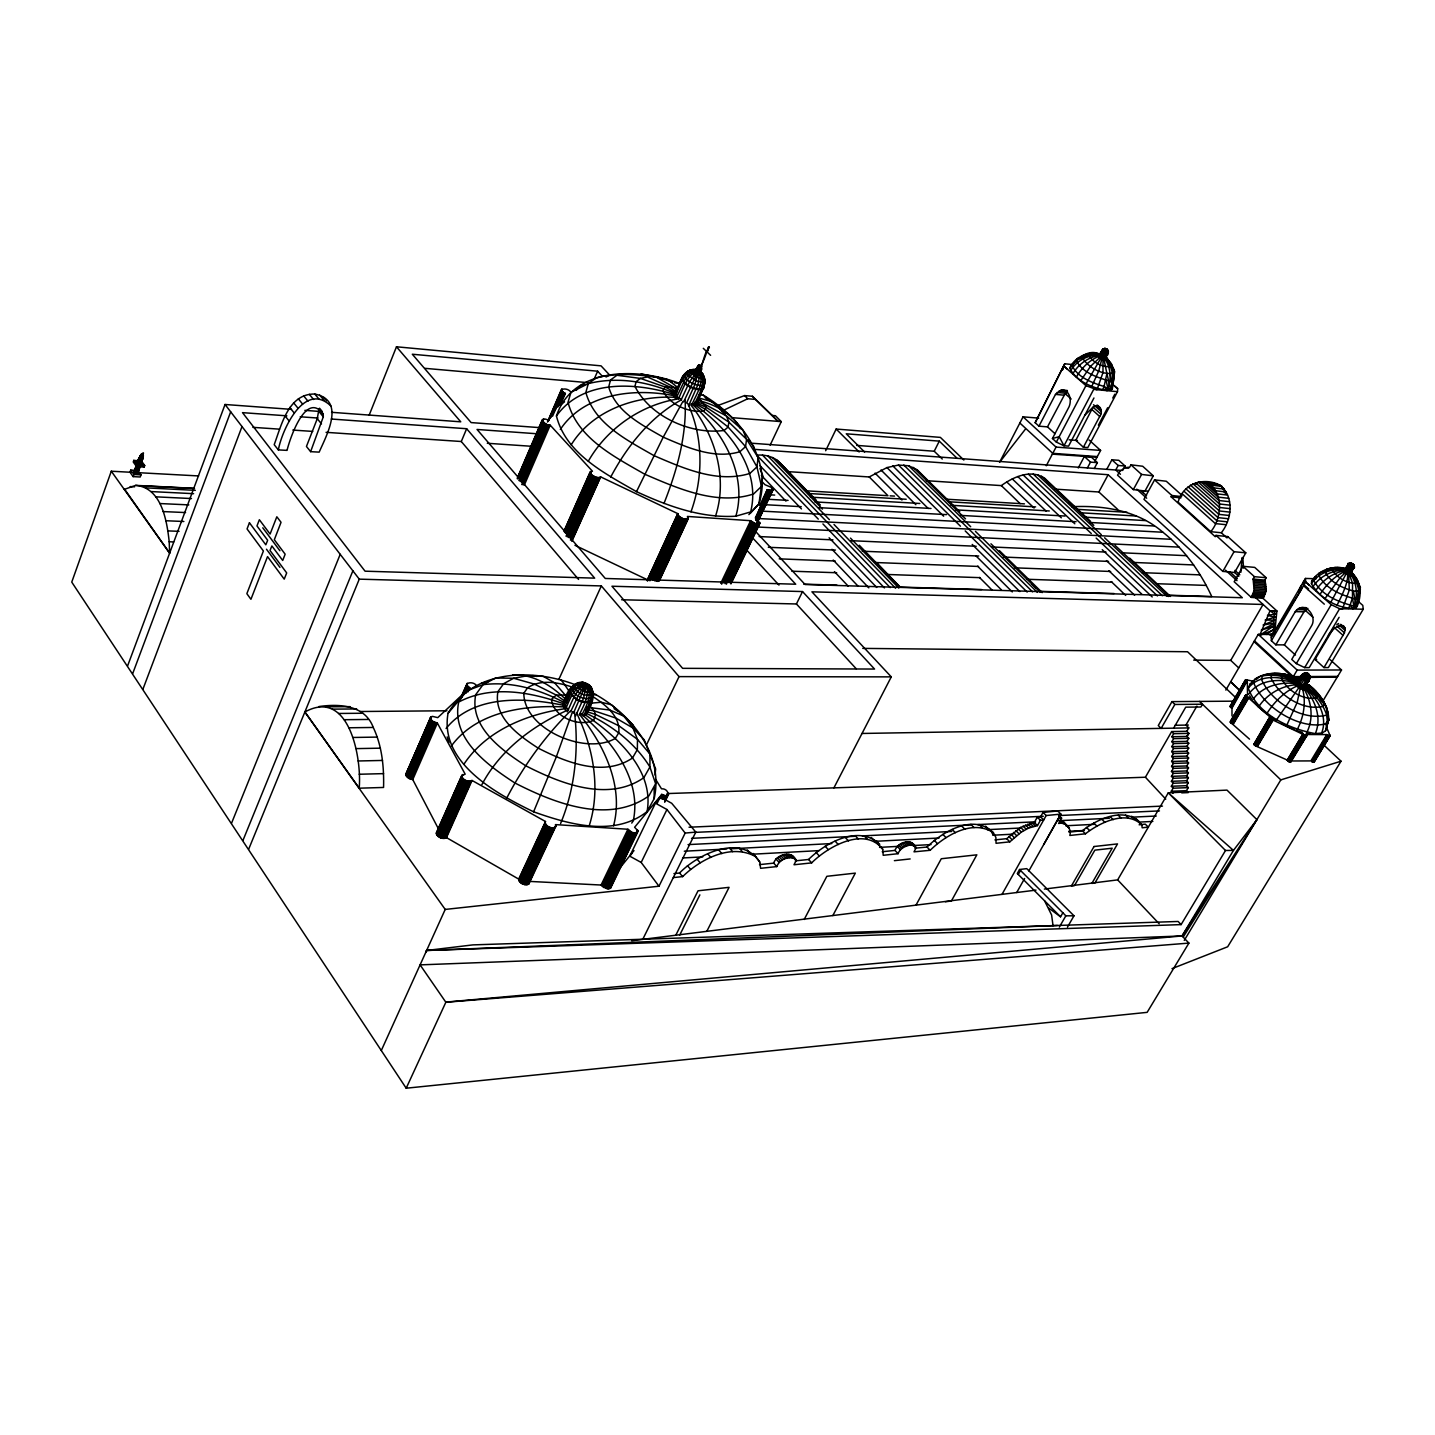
<?xml version="1.0" encoding="UTF-8"?>
<svg xmlns="http://www.w3.org/2000/svg" width="1435" height="1435" viewBox="0 0 1435 1435"><rect width="100%" height="100%" fill="white"/><g stroke="black" fill="none" stroke-linecap="round" stroke-linejoin="round"><path stroke-width="1.5" d="M319 706.54C339.27 703.67 364.903 704.908 373.261 727.455C382.105 746.074 384.078 767.097 383.558 787.456L359.198 788.192C361.835 758.631 349.512 687.401 304.884 711.975L445.209 909.431L381.333 1050.456M476.725 686.271C474.555 680.459 461.442 682.594 469.819 687.76L437.747 717.643L432.473 716.37L430.303 717.661L432.132 721.034L437.37 723.079L465.173 774.183L461.747 775.617C461.998 779.923 468.474 782.559 472.025 780.461L545.497 821.502L518.699 879.099C518.932 883.386 525.407 886.238 528.887 883.888L555.793 826.363L555.435 824.605L627.92 829.251L632.153 832.479L636.01 833.071L637.893 830.775L634.611 827.277L661.804 794.344C670.522 799.582 669.41 788.228 661.499 788.802L655.634 779.349M576.906 685.392C534.286 668.244 473.55 668.656 448.025 713.321C439.397 762.828 496.259 793.716 533.605 811.797C568.924 824.443 614.575 837.287 647.095 811.546L654.163 798.649L654.181 787.564M1053.039 925.665L1051.604 914.974L1044.59 900.839M555.793 826.363L555.435 827.062C551.883 829.286 545.497 826.47 545.121 822.201L545.497 821.502M694.935 406.159L702.522 389.549C707.921 382.535 699.796 375.342 700.136 369.62M699.401 372.436C702.989 367.306 699.15 375.755 696.226 370.786C695.15 367.306 702.809 361.512 697.356 369.548C706.917 375.342 698.235 355.073 696.639 371.127M696.495 368.418C699.616 374.284 703.885 367.181 699.275 365.279M699.437 365.746L696.639 368.885L699.347 365.1M1270.316 635.292L1273.527 632.584L1273.867 616.996L1275.123 610.933L1276.899 610.969L1275.051 629.517L1259.715 635.346L1270.029 610.808L1275.123 610.933M698.881 372.293L700.029 365.961M1343.142 635.454L1334.084 627.364L1315.016 659.436L1323.967 667.58L1344.434 632.871L1345.223 628.369L1343.483 625.714C1337.007 624.404 1331.698 630.467 1328.415 635.31M1311.644 581.193L1315.769 576.511L1313.868 580.547C1321.85 596.117 1340.29 602.646 1356.254 606.736L1357.223 606.162C1362.228 594.198 1361.08 580.475 1350.891 571.776L1356.775 579.22L1360.416 587.543L1356.003 608.099C1338.855 609.66 1319.859 598.521 1311.447 583.704L1311.644 581.193C1318.783 569.749 1333.832 564.708 1346.46 569.103M1343.088 607.202L1349.331 589.982L1348.469 571.83L1352.559 583.363L1352.47 597.965L1353.869 606.305L1356.003 608.099L1358.891 597.157M585.534 713.966C608.906 684.011 571.453 665.499 563.273 704.693M758.792 519.739L772.945 490.124L771.115 487.29L765.034 484.743L761.949 481.604M1337.133 604.96C1349.994 580.386 1357.761 556.116 1319.124 573.318L1318.962 575.561C1326.335 590 1343.411 595.615 1357.976 599.884L1358.802 599.453M563.184 706.307L570 689.894M580.206 683.257L576.224 683.526L571.794 687.365C572.655 695.76 585.067 700.998 592.35 697.5L593.211 694.737L591.722 687.993L589.534 685.266L583.812 682.719L585.534 683.221C590.628 693.858 583.866 705.338 579.274 714.756M730.917 583.937L759.868 523.398L755.581 518.95L767.223 489.694L772.945 490.124M1221.311 532.762C1232.019 519.47 1234.441 496.079 1219.714 485.048C1203.283 476.653 1182.996 483.774 1178.081 502.142L1210.763 531.685L1221.311 532.762L1226.997 537.91L1227.75 536.582L1245.795 552.834L1234.602 572.475L1222.853 571.399L1143.964 499.308L1154.565 479.882L1166.296 481.245L1182.01 495.398M1251.302 597.39L1254.19 590.359L1253.078 579.058L1254.441 576.691L1266.19 577.731L1264.845 580.099L1265.939 591.364L1263.051 598.359L1251.302 597.39L1234.172 581.749L1242.979 566.305L1254.728 567.399L1266.19 577.731M139.267 463.756C144.576 449.406 144.397 449.765 141.132 462.321C148.899 439.002 131.177 469.119 140.02 462.536M140.128 455.899L138.28 460.958L141.222 455.003L140.056 456.348L142.962 457.317L141.276 462.178C146.908 450.303 139.446 453.299 137.76 462.787L142.388 453.711L138.872 463.631M472.025 780.461L446.482 837.627C442.985 839.834 436.437 837.179 436.312 832.838L461.747 775.617M1280.361 674.593L1284.397 674.163L1299.662 679.221C1283.5 671.114 1257.383 669.248 1248.127 687.849C1257.688 714.451 1288.989 728.837 1315.321 733.626C1322.639 716.442 1313.886 696.621 1301.061 684.513L1297.204 702.379L1286.37 726.092L1294.944 729.823M1243.535 568.099L1242.818 557.462M1308.953 676.118C1307.124 668.351 1296.594 679.795 1296.756 683.76L1299.733 686.54L1307.931 673.517L1308.218 675.508C1314.406 681.625 1301.509 679.885 1301.796 674.737C1312.325 667.418 1306.029 685.141 1301.922 687.616L1300.828 687.15C1313.24 674.522 1304.02 664.961 1296.756 683.76M1083.389 447.236L1099.694 416.473C1103.892 411.504 1099.425 403.038 1093.004 407.181L1075.784 440.33L1083.389 447.236L1087.802 447.577L1117.47 391.683L1117.704 388.741L1114.834 386.212M1103.067 357.871L1105.919 352.436L1108.179 352.669L1106.331 348.866L1101.542 357.136C1105.201 340.526 1114.331 356.598 1102.295 357.53M438.733 829.412L412.76 779.6L408.724 778.344L405.728 774.972L430.715 717.034M654.163 798.649C664.279 753.518 629.983 712.693 592.332 692.692M1074.582 362.302L1071.909 365.19C1077.416 377.387 1092.035 382.768 1104.071 386.481L1106.995 390.517L1111.892 388.849L1114.69 371.611L1111.372 363.97L1105.793 356.974L1111.372 363.97L1114.26 373.028C1102.564 375.611 1087.873 367.468 1082.044 357.225L1082.528 355.808C1104.233 342.57 1116.179 372.06 1106.995 390.517C1092.95 388.078 1076.358 381.62 1069.81 368.203C1074.618 356.4 1089.936 350.355 1101.829 354.606L1099.91 355.647M655.024 775.061L655.651 768.999L644.225 739.814L632.943 727.975L624.082 716.208L609.875 710.056L587.005 707.24M659.436 580.601L688.244 518.627L687.401 516.439L750.595 520.69L755.312 523.578L759.868 523.398M1348.918 571.955C1357.367 581.857 1358.514 597.032 1352.864 608.835L1350.174 604.87L1352.47 597.965M142.854 457.334L140.558 462.447C147.877 446.536 135.536 459.092 143.285 455.218C139.464 452.832 146.209 455.864 140.881 462.411L144.164 467.075L144.72 465.532L141.365 460.886M677.84 513.658L647.203 580.35L677.84 513.658L600.583 476.85L572.26 539.811M647.095 811.546C654.539 769.375 616.153 735.922 584.745 714.469M1103.425 356.669L1106.905 373.62L1104.071 386.481L1110.295 390.23L1112.304 389.082L1114.26 373.028L1107.372 359.719L1103.802 356.723M138.477 462.124C135.536 459.505 147.231 449.729 140.379 455.559M1073.003 364.633L1064.752 363.773L1035.173 422.715L1038.958 426.177L1047.496 426.877L1054.976 433.711M1062.51 370.033L1062.94 367.288M1062.94 369.208L1063.353 366.463M1106.546 349.01L1108.394 351.575L1107.784 352.849M1102.51 356.346L1098.762 370.876L1091.82 386.338M1110.295 390.23L1114.26 373.028M1309.635 679.526C1311.554 667.329 1297.635 679.401 1297.832 685.123M1035.173 422.715L1064.752 363.773M570.753 392.078C567.507 386.858 556.062 388.921 565.372 393.423L548.583 420.294C539.058 415.522 543.183 425.8 550.215 425.19L592.458 471.218C585.91 472.492 596.852 479.29 600.117 477.281M703.473 388.777L705.051 380.239L702.54 373.602L699.778 371.109L703.957 376.078L705.051 380.239L702.522 389.549C694.737 390.428 685.356 386.23 681.607 379.217C683.239 373.208 690.343 367.88 696.657 369.889M703.993 387.055L702.845 388.957C695.024 389.836 685.607 385.62 681.84 378.589C685.392 370.714 693.787 369.1 700.316 372.508C689.769 367.611 681.912 391.54 678.54 398.733M674.629 382.786L679.706 383.54C639.041 367.45 572.78 366.302 556.439 415.989C565.892 453.873 605.229 473.658 636.494 491.649C667.562 505.981 701.105 518.376 735.868 516.187C747.832 473.998 722.289 430.608 691.275 403.486M697.715 371.791L699.509 365.064M699.598 370.714L700.657 366.284L701.715 366.409M613.552 825.807C624.064 786.075 603.956 744.873 579.525 714.361M1352.416 563.722L1346.927 572.511L1348.577 573.318L1351.931 567.632C1356.236 570.197 1353.582 561.874 1352.111 564.529M1349.295 571.973L1353.097 575.166L1360.344 589.444L1356.254 606.736L1353.384 590.987C1342.568 588.117 1330.64 582.592 1325.312 572.242L1326.747 569.139L1335.214 567.435L1343.573 568.17M139.787 462.339L142.513 453.819L142.585 457.406M1108.179 352.669L1106.977 349.44L1102.546 349.387M715.509 516.205C727.94 478.178 715.222 435.182 690.701 404.796M310.624 451.666L306.444 446.464L317.261 418.715L319 408.903L323.234 414.069L323.305 416.814L310.624 451.666L319.162 452.133C326.678 435.02 345.978 400.293 314.785 394.033C288.256 393.549 281.404 425.442 274.193 444.671L278.354 449.908L287.054 450.375C289.081 441.388 305.458 389.836 323.234 414.069M584.709 715.258C593.713 705.876 596.978 682.342 578.682 682.558L571.794 687.365M1320.774 734.11L1325.581 730.684L1328.756 719.688C1328.667 705.338 1319.59 693.123 1308.648 684.71L1316.218 691.706M589.157 825.968C601.014 788.891 593.39 747.653 576.726 713.267M1104.43 358.248L1107.999 351.772L1107.264 349.458L1102.815 349.135L1099.515 355.127L1101.129 354.983M1353.815 566.574L1350.478 573.641L1349.348 573.552L1352.774 567.776L1352.972 564.17L1350.389 563.04L1347.967 564.045L1349.492 566.323L1346.156 572.009L1349.295 565.157L1352.577 563.829L1353.564 564.977L1353.295 566.054L1350.389 563.04L1347.878 564.314M592.547 692.997L592.117 699.742M1354.138 567.812L1354.03 565.193M1240.898 572.26L1241.831 560.35M1303.177 733.536L1287.249 760.066L1289.796 762.182L1306.55 734.505L1306.926 735.796L1305.222 735.438L1271.553 719.383L1269.778 717.141L1254.333 743.707M140.361 463.828L142.603 456.348L141.437 459.666M1253.831 743.886L1255.769 745.985L1287.249 760.066M1354.407 566.143L1354.209 567.722M1348.882 565.695C1346.55 562.735 1354.766 562.789 1354.335 566.377C1352.577 567.381 1346.496 562.915 1350.712 563.255C1363.967 576.368 1336.433 555.811 1354.335 566.448M1107.282 352.831C1108.932 344.149 1096.573 352.31 1100.842 356.687C1098.977 351.701 1109.452 347.252 1106.905 351.001L1107.928 351.88M1081.846 357.548L1076.95 358.732L1076.376 360.418C1081.506 371.629 1094.959 376.58 1106.062 380.024L1107.838 388.132L1110.511 388.939L1113.65 380.777L1114.008 369.692L1106.708 357.817M1347.752 572.96C1353.205 568.565 1350.694 558.125 1354.102 567.238M142.854 456.563L140.612 463.738M1352.236 563.632L1349.187 563.399L1344.559 569.821M690.952 511.9C703.473 477.245 703.419 436.975 687.688 403.396M1298.693 592.601L1300.487 586.897M144.164 467.075L136.576 466.644L133.24 461.98L133.796 460.438L138.173 463.236L140.594 455.702M139.392 462.214L140.989 456.204L143.016 454.088M140.881 462.411C144.558 454.195 139.59 457.209 138.495 463.451L133.796 460.438L139.769 460.796M572.565 711.599L556.26 757.052L533.605 811.797M139.016 462.034L140.702 456.94M1325.581 730.684L1328.756 719.688L1327.895 716.37M138.28 460.958C141.993 453.998 141.832 452.617 137.706 462.572M143.105 456.994L141.33 461.998L143.016 456.778M481.891 784.64C499.918 750.2 533.264 725.106 568.439 709.823M138.28 461.37L141.24 454.447M131.446 472.312L111.302 471.218L71.75 582.108L406.195 1088.214L1147.139 1012.357L1188.897 943.1L1182.063 935.943L420.096 964.876L445.854 1002.24L406.195 1088.214M136.092 470.393L130.764 470.106L129.993 472.223L133.114 476.617L140.217 476.994L140.989 474.859L138.908 471.936M137.06 472.007L137.868 473.119L136.684 473.604L133.903 472.097L136.881 463.684M134.047 472.384L137.132 463.523M133.903 472.097L136.773 465.424M134.316 472.671L137.186 464.743M138.155 462.16L141.294 455.81M133.114 476.617L133.886 474.483L130.764 470.106M134.639 471.362L137.132 465.119L133.796 460.438M137.921 463.021L140.056 456.276L138.226 461.155M134.693 472.958L137.563 465.012M135.159 473.209L138.029 465.263M135.661 473.406L138.531 465.46M136.181 473.55L139.051 465.604M139.679 463.846L140.54 461.119M140.056 463.864L141.114 461.55M136.684 473.604L140.002 465.658L137.132 473.586M137.491 473.496L140.361 465.568M137.742 473.353L140.72 464.94M565.067 701.374L570.861 688.603L576.117 684.908M698.432 370.212L699.222 365.728M569.713 692.029C573.031 684.531 583.417 681.661 590.198 686.127L593.068 693.213L591.292 701.033C575.381 707.742 568.762 688.495 560.906 679.867M1300.828 676.854C1301.455 679.58 1309.976 684.011 1308.648 679.311M675.167 392.885L682.073 377.459L687.401 371.522L691.311 369.835C694.594 372.921 698.666 365.961 695.778 370.194M681.84 378.589L674.091 395.863M570.646 689.159L572.404 687.724M127.643 665.786L225.044 404.491L291.484 409.37M681.84 378.105L683.042 376.705M132.737 673.481L230.676 411.809M142.998 689.033L242.013 426.554M278.354 449.908C281.816 430.392 304.238 380.598 330.857 405.962M663.957 503.524C676.925 470.806 686.827 435.612 685.123 400.132M1102.672 350.373C1106.977 343.395 1109.165 356.382 1103.784 358.104M142.244 457.424L140.182 462.429L141.455 457.281M1099.569 355.414L1102.941 348.938L1108.107 350.66L1104.43 348.454M369.136 415.235L396.473 346.786L601.05 365.853L610.108 375.557M231.573 823.134L340.203 554.323M242.981 840.39L352.884 570.825M1308.899 681.159L1309.778 676.011L1306.926 673.212L1309.473 676.818L1308.469 681.392M138.693 461.819L140.397 456.725M248.721 849.09L359.27 579.148L225.044 404.491M138.424 460.814L140.504 455.774M578.556 579.417L461.299 441.514L466.644 428.724L331.288 419.02M1247.607 689.123C1258.567 673.374 1282.101 676.118 1297.617 683.042M1102.6 389.925L1104.071 386.481M1100.268 356.239C1100.161 353.1 1105.668 346.194 1108.089 350.588M517.228 478.214L542.322 419.72M517.963 476.976L542.789 419.307M517.443 478.931L542.412 420.975M522.304 468.51L534.717 439.702M536.493 435.576L539.147 429.406M540.923 425.28L543.578 419.11M518.86 477.712L542.986 421.747M518.86 480.528L543.865 422.554M519.972 481.299L544.977 423.325M521.228 481.999L546.269 424.025M547.47 422.051L561.515 389.28M548.062 421.119L561.964 388.903M548.565 420.706L561.623 390.481M552.296 412.867L554.914 406.84M556.636 402.805L559.255 396.777M521.73 484.546L547.632 424.581M550.861 417.424L562.179 391.217M552.583 416.186L563.04 391.988M523.058 484.94L548.977 424.993M524.313 485.12L550.215 425.19M558.018 406.858L564.116 392.742M561.013 403.486L565.372 393.423M405.728 774.972L430.249 718.433M431.451 716.585L405.8 774.183M406.015 775.833L430.554 719.294M406.643 776.73L431.182 720.173M407.558 777.591L432.132 721.034M1248.701 694.235C1259.428 678.468 1282.477 678.181 1298.98 683.867M408.724 778.344L433.298 721.805M410.033 778.972L434.626 722.415M411.415 779.402L436.007 722.863M412.76 779.6L437.37 723.079M594.18 379.091L597.642 371.199L412.311 354.23L471.128 422.59L540.17 427.666M460.599 698.127L467.254 683.203M460.545 698.863L466.823 684.531M461.693 697.105L467.057 684.836M461.747 697.643L467.128 685.356M464.169 694.396L467.756 686.199M465.998 693.177L468.689 687.024M468.025 691.867L469.819 687.76M1347.913 564.152L1349.797 563.524L1354.048 565.641L1349.743 563.13L1344.954 570.951M564.081 531.04L590.162 471.882M564.673 529.963L590.61 471.451M564.332 531.775L590.287 473.209M565.462 529.712L573.516 511.56M575.309 507.524L580.673 495.434M582.466 491.398L585.139 485.353M586.933 481.317L591.399 471.236M564.906 532.6L590.897 474.016M565.803 533.443L591.794 474.859M566.036 536.26L592.942 475.649M567.327 536.977L594.251 476.366M436.258 833.681L462.142 774.954M462.895 774.469L437.478 831.654L438.5 831.367M436.563 834.596L462.016 777.34M568.708 537.533L595.651 476.94M437.209 835.529L462.68 778.254M570.072 537.928L597.014 477.335M438.159 836.408L463.649 779.151M570.413 540.116L598.269 477.532M571.471 540.08L599.328 477.514M439.343 837.197L464.85 779.94M571.83 541.372L600.583 476.85M440.688 837.843L466.214 780.586M442.088 838.273L467.631 781.017M443.469 838.471L469.012 781.232M444.706 838.417L470.25 781.214M445.729 838.13L471.29 780.945M1344.469 570.108L1348.254 563.883L1349.402 563.973M1057.451 925.485L426.608 950.472L425.693 952.499L426.625 950.472L472.868 944.894L1178.117 921.467L1181.095 924.606L1225.508 850.489L1233.454 850.399L1256.899 819.636L1226.997 790.111L1168.269 792.837L1117.65 879.888L1044.357 889.072M139.356 460.725L141.545 455.864M676.118 392.114L681.966 379.199M675.437 395.432C679.795 386.266 683.239 371.145 695.993 370.607M710.612 355.324L703.293 348.328M680.925 400.383L689.607 381.638L697.159 371.647L698.307 370.983L702.54 373.602L704.872 381.172L700.872 382.033L696.262 380.795L686.845 374.284L686.594 372.149L690.199 370.069L695.778 369.997M697.177 370.033L699.724 365.817M697.141 371.468L698.468 368.669M700.926 366.445L699.76 365.781M683.652 401.89L698.307 370.983L702.791 374.248L704.172 377.782L700.962 378.445L695.347 376.616L689.41 371.306L693.177 369.512L696.118 369.907M700.944 366.015C709.338 349.799 707.634 342.409 700.334 370.876L700.513 366.84M708.477 346.947C704.8 358.535 708.872 344.669 709.392 347.449M706.989 351.36L708.944 347.055M708.926 347.342L707.437 351.754M558.825 679.437L601.337 585.928L359.27 579.148M698.307 372.078L699.024 370.499M701.231 365.799L700.316 366.768M700.944 367.127L701.464 365.979M699.814 372.49L700.854 370.284L699.634 369.279M700.119 372.454L700.854 370.284M686.522 403.145L694.988 384.293L698.307 370.983C712.549 380.616 686.432 371.486 694.54 370.266M688.531 405.926L697.697 385.19L699.204 378.087L698.307 370.983L700.316 372.508M691.975 404.58C695.885 394.751 705.715 381.692 698.307 370.983C708.28 380.508 698.558 395.181 694.145 404.67M696.728 403.54L703.67 387.647L703.132 386.248M566.61 700.477L569.408 694.379M563.865 708.119L572.368 690.612L580.511 684.979L587.722 684.477L587.973 685.876L583.543 684.351L585.534 683.221M1252.414 700.352C1262.118 685.464 1282.513 680.836 1299.177 684.19M565.264 710.038C569.516 699.957 574.269 685.302 587.292 684.082L590.772 686.719L591.328 688.746M567.273 711.886C572.099 701.858 575.955 688.065 587.453 683.652M570.61 711.796L578.072 695.832L585.803 683.401M1097.416 388.508L1102.995 372.526L1102.995 356.544M573.444 713.177L585.875 684.423L583.489 682.289L578.018 683.186M575.578 715.975L583.615 698.145L586.036 686.002L585.875 684.423L582.305 682.235L577.085 684.011C577.713 689.912 586.449 693.607 591.597 691.168L592.153 690.289C576.655 671.58 577.659 694.432 590.502 686.97L583.417 683.616L574.197 685.356C574.969 692.746 585.928 697.374 592.368 694.307L592.529 690.343M581.857 714.809C586.431 706.074 593.48 693.661 585.875 684.423C596.26 692.89 588.171 707.294 583.166 716.155M586.538 710.307L591.238 700.172M647.472 581.121L677.768 514.286M649.015 579.955L678.683 515.847L678.055 515.021M649.929 580.798L679.616 516.69L678.683 515.847M651.992 579.596L680.782 517.497L679.616 516.69M653.302 580.314L682.091 518.214L680.782 517.497M654.665 580.87L683.473 518.788L688.244 518.627M656.01 581.247L684.836 519.165M657.23 581.408L686.056 519.362M518.681 879.942L545.121 823.044M519.022 880.875L545.479 823.959M658.252 581.354L688.029 517.246M659.006 581.085L688.316 517.999M519.703 881.843L546.179 824.91M520.672 882.74L547.166 825.807M521.874 883.529L548.385 826.614M523.219 884.175L549.749 827.242M524.618 884.588L551.148 827.69M525.963 884.785L552.511 827.887M527.183 884.731L553.731 827.851M528.188 884.426L555.793 825.52M528.887 883.888L528.941 881.377L601.086 885.036L607.92 888.857L610.682 887.978L610.628 885.521M636.494 491.649L663.221 437.155L682.97 401.316M1347.447 571.381L1330.998 601.947M1348.452 608.53L1350.174 604.87M770.111 445.209L781.268 421.639L775.456 415.737L772.191 415.45L752.37 396.257L744.621 395.576L716.065 406.195M720.747 583.345L750.595 520.69M721.661 584.188L751.527 521.515M759.689 505.515L767.223 489.694M646.467 744.891L679.042 676.62L891.279 676.872L833.914 787.869M723.742 582.951L752.675 522.304M755.33 517.909L768.532 490.232M725.034 583.65L753.967 523.004M755.653 520.259L769.806 490.609M726.361 584.206L755.312 523.578M756.801 520.439L770.954 490.806M756.801 522.376L772.658 488.851M728.621 582.538L756.622 523.954M757.483 522.143L772.963 489.55M729.805 582.7L757.806 524.134M730.648 582.556L746.092 550.287M748.012 546.269L759.581 522.071M730.774 582.646L758.792 524.098M730.953 583.31L759.904 522.788M601.086 885.036L627.92 829.251M601.785 885.969L628.638 830.183M602.754 886.866L629.624 831.062M603.938 887.637L630.826 831.852M605.265 888.265L632.153 832.479M606.61 888.678L633.535 832.91M607.92 888.857L634.844 833.107M609.086 888.803L637.517 829.878M610.036 888.498L637.893 830.775M610.682 887.978L637.929 831.6M825.663 450.733L836.157 429.047L940.373 437.388L963.854 460.043M695.796 832.103L685.159 833.071L658.988 886.22L641.176 862.453L629.768 856.157L655.418 803.169L660.208 796.981L671.706 803.277L695.796 832.103L642.736 939.369M657.374 802.847L660.208 796.981M659.921 798.237L661.804 794.344M661.212 798.847L663.096 794.954M662.539 799.259L664.423 795.367M663.795 799.456L665.697 795.564M665.266 798.56L667.221 794.542M664.925 799.438L666.809 795.546M664.674 801.447L668.584 793.376M664.71 802.237L668.638 794.165M641.176 862.453L666.952 809.519L655.418 803.169M1264.988 712.549L1258.513 707.078C1267.069 693.589 1283.051 684.818 1298.998 684.549M621.624 599.758L796.425 603.974L802.524 591.561L874.561 669.051L682.612 668.333L611.956 586.233L802.524 591.561M675.795 935.225L698.038 890.794L729.088 887.332L706.809 931.333M699.867 894.866L679.634 935.243M856.713 445.388L934.221 451.236L939.297 441.137L956.75 457.944M142.693 454.106L141.724 454.034L142.836 454.088M759.51 864.623L773.698 863.135C776.461 854.22 792.264 849.915 796.192 860.516L793.986 864.767L811.654 862.883C828.049 846.399 864.803 825.986 882.722 849.233L883.207 855.296L898.113 853.699C899.906 847.403 911.745 841.412 916.104 847.942L913.987 851.852L930.149 850.291C945.611 835.242 972.733 819.008 993.397 832.713L995.89 837.466L996.051 843.296L1009.81 841.843L1021.379 832.067L1028.608 828.085L1037.451 825.627L1040.429 820.3L1043.693 819.959L1040.572 816.838L1037.308 817.161L1034.33 822.488L1020.698 827.403L1006.706 838.668L994.921 839.905M673.93 873.61L679.544 873.018C698.145 853.843 741.106 833.251 759.761 862.04L760.604 868.318L776.819 866.596C779.008 859.726 789.734 854.794 795.743 859.565M1038.671 418.141L1023.065 416.832L999.585 462.303L1025.361 429.209M1038.958 426.177L1055.496 394.392L1061.003 390.212L1067.335 390.481M1047.496 426.877L1065.111 393.62L1071.174 399.038M1309.527 676.71C1309.904 667.042 1292.971 681.607 1304.63 673.733L1307.698 673.392M1093.954 397.979L1068.573 446.124L1064.017 445.783L1056.339 442.088L1052.447 438.518L1069.129 406.661C1071.568 400.867 1070.277 391.45 1063.066 390.069M804.192 919.476L826.847 876.301L855.314 873.126L832.838 915.566M1056.339 442.088L1085.936 385.656L1064.34 366.517L1067.174 369.046M1046.258 465.765L1056.052 447.092L1100.609 450.429L1094.959 461.048M1105.255 358.176L1108.304 352.059M1098.385 425.155L1107.641 407.737M1112.771 398.051L1114.834 394.177M518.699 879.099L446.482 837.627M1078.259 467.989L1084.358 456.491L1091.246 457.03L1097.38 462.644L1094.259 468.474M1087.371 467.989L1090.492 462.124L1097.38 462.644M1266.603 713.913C1274.477 701.536 1285.617 690.235 1299.572 685.015M882.22 851.744L895.009 850.399C897.592 842.453 911.333 837.789 915.745 847.027M506.555 798.452C523.273 766.2 544.887 736.281 570.7 710.684M1122.618 470.501L1125.058 465.998L1118.798 460.312L1111.91 459.792L1107.102 468.653M1055.263 489.138L1098.869 491.99L1108.143 474.716L1242.333 597.731L805.089 584.511L756.155 532.062M1086.187 383.558L1102.044 356.113M1125.058 465.998L1118.17 465.478L1115.73 469.998L1120.43 474.267M1349.492 566.323C1353.295 559.273 1354.963 568.637 1349.994 573.677M1103.156 350.714L1107.336 352.741M1143.605 490.967L1144.933 491.165L1153.292 475.828L1142.69 466.249L1130.959 464.832L1129.722 467.146L1124.861 467.702L1119.713 471.523L1117.542 475.164L1133.345 489.604L1145.166 491.021M560.601 823.493C575.112 788.479 578.915 749.106 574.431 711.599M1133.345 489.604L1141.578 474.447L1153.292 475.828M915.996 905.144L941.288 858.74L976.84 854.829L951.369 901.019L945.36 901.772M1227.75 536.582L1216.001 535.399L1215.266 536.726L1171.121 496.797L1171.857 495.488L1181.633 496.6M610.646 477.173C627.131 446.159 650.288 416.814 681.517 399.755M1040.572 816.838L1043.048 812.407L1057.738 810.99L1060.86 814.093L1043.783 844.444M1002.007 894.382L1046.169 815.528L1060.86 814.093L1028.859 870.919M1019.55 869.502L1017.307 873.502L1060.555 916.804L1062.869 912.786L1019.55 869.502L1026.742 868.641L1073.99 915.799L1067.461 927.1M1018.258 874.489L1020.518 870.489M1210.763 531.685C1222.548 517.999 1224.468 487.667 1203.732 482.106L1216.952 493.837L1227.499 495.057L1224.198 492.133M1016.697 892.534L1024.608 878.489M1058.492 815.062L1061.595 818.165L1058.635 823.457C1065.721 821.681 1071.909 828.551 1069.846 835.457L1085.434 833.807C1099.874 822.506 1126.493 809.573 1141.794 824.928L1142.188 827.78L1148.341 827.116L1145.256 824.138L1139.121 824.784M1307.949 673.661C1300.935 671.939 1313.76 678.522 1306.926 673.212C1298.442 673.661 1316.236 679.975 1306.837 673.248C1299.034 672.423 1306.137 679.455 1309.868 678.073C1308.989 667.311 1299.626 682.773 1298.711 685.858M697.356 369.548L699.545 365.961M1222.853 571.399L1234.046 551.704L1245.795 552.834M1232.701 701.177L1171.965 701.625L1158.278 725.536L1161.148 728.388L1174.852 704.459L1202.494 704.226L1200.88 707.007L1185.723 707.15L1173.633 728.173M667.024 793.573L1145.399 777.232L1171.678 731.563L1186.835 731.294L1188.88 733.393L1187.032 736.424L1171.875 736.729L1173.704 733.68L1188.88 733.393L1186.512 736.496M1059.317 927.136L1065.846 915.817L1073.99 915.799M1196.88 706.11L1185.92 725.088L1188.79 727.904L1186.835 731.294M1193.705 660.1L1230.728 660.369L1263.087 604.458L811.923 591.83L891.279 676.872M1080.914 380.401L1090.51 366.391L1101.596 355.844M1105.919 352.436C1107.407 345.225 1100.304 351.342 1108.376 351.234M1225.849 690.091L1258.244 634.36L1273.796 634.521M1276.11 720.406L1301.061 684.513C1311.411 698.11 1314.711 718.235 1306.263 733.5L1310.37 734.11M1230.01 706.325L1245.616 679.706L1252.755 681.105M1230.082 706.594L1245.921 679.67M1230.279 706.899L1246.315 679.724M1295.482 655.06L1284.361 644.889L1275.841 644.835L1271.374 640.727L1271.231 637.014L1305.437 578.431L1316.2 578.771M1245.616 679.706L1230.584 707.24L1231.965 708.155L1232.001 715.904M1232.557 704.262L1238.028 694.881M1241.311 689.248L1246.8 679.867M1230.997 707.563L1245.939 680.943M1231.463 707.885L1246.351 681.266M1231.965 708.155L1246.818 681.589M1271.374 640.727L1305.689 582.018L1305.437 578.431M1249.508 739.151L1230.118 721.984L1245.813 694.863L1247.535 695.24L1247.338 681.858M1230.62 721.321L1246.136 694.827M1230.315 722.289L1245.813 694.863M1275.841 644.835L1295.285 611.633C1304.002 599.956 1317.976 615.992 1311.375 626.126L1291.751 659.4L1296.343 663.616L1304.666 667.616L1309.222 667.598L1339.106 617.319M1308.092 589.749L1308.594 588.888L1304.038 584.834L1303.787 581.229M1230.62 722.63L1245.831 695.778M1232.611 719.617L1234.835 715.832M1231.033 722.971L1246.154 696.118M1231.517 723.294L1246.567 696.459M1232.019 723.581L1247.553 697.051L1270.083 717.105M1232.539 723.778L1248.073 697.267M1233.006 723.922L1248.54 697.41M1233.418 723.975L1248.952 697.464M1284.361 644.889L1305.025 610.126L1313.061 617.355M1345.994 569.749L1348.236 565.982M1296.343 663.616L1331.214 604.655L1305.689 582.018L1309.025 585.014M1350.783 573.48L1354.156 567.04M1322.837 701.087L1341.528 669.984L1297.168 670.091L1292.809 677.463L1301.545 677.41M1253.831 744.37L1269.778 717.141M1254.029 744.693L1269.796 718.092M1254.351 745.034L1270.119 718.433M1254.764 745.393L1270.549 718.774M1255.248 745.716L1271.033 719.096M1255.769 745.985L1271.553 719.383M1256.289 746.2L1272.056 719.599M1256.755 746.326L1272.54 719.724M1257.168 746.379L1272.953 719.778M1257.49 746.326L1273.509 719.401M1304.666 667.616L1339.626 608.709L1363.25 609.211L1362.784 605.373L1357.994 601.175M1297.204 682.558L1302.209 674.522L1303.697 674.611M1298.872 680.854L1300.845 677.535M1297.168 684.405L1302.191 676.28L1307.751 673.697L1308.576 679.795L1303.841 688.082L1301.922 687.616M1302.962 687.939L1308.2 678.181L1307.751 673.697L1305.491 674.002M1304.953 686.845L1309.061 679.975M1303.841 688.082L1309.204 680.513M1363.25 609.211L1328.362 667.58L1323.967 667.58M1287.321 760.335L1303.249 733.823M445.783 1002.114L1182.063 935.943L1233.454 850.399L1168.269 792.837L1225.508 850.489M1287.536 760.658L1303.464 734.146M1287.859 761.016L1303.787 734.487M1288.271 761.357L1304.218 734.846M1288.756 761.68L1304.702 735.168M1289.276 761.967L1305.222 735.438M1289.796 762.182L1306.872 734.846M1290.262 762.308L1306.621 735.832M1307.088 735.168L1290.675 762.344M1184.252 940.391L1280.809 779.887L1341.025 761.196L1323.375 744.604M1171.821 741.662L1173.651 738.648L1188.808 738.325L1186.978 741.339L1171.821 741.662L1173.615 743.581L1188.772 743.24L1186.96 746.236L1171.785 746.595L1173.615 743.581M1171.695 751.617L1173.579 748.514L1188.736 748.137L1186.871 751.222L1171.695 751.617L1173.489 753.536L1188.646 753.142L1186.835 756.101L1171.678 756.514L1173.489 753.536M1326.424 723.079L1328.684 719.365L1327.931 718.684M1326.209 724.047L1328.684 719.365M1326.496 724.011L1328.9 719.67M1292.648 760.981L1310.872 760.909L1326.783 734.594C1334.891 739.653 1322.263 724.747 1327.231 721.895M1314.137 762.057L1330.066 735.76L1313.958 762.182L1311.769 761.572L1327.214 734.935M1311.769 761.572L1327.698 735.258M1312.29 761.841L1328.218 735.545M1312.792 762.057L1328.72 735.76M1313.258 762.182L1329.832 734.953M1313.653 762.236L1330.03 735.276M1171.624 761.465L1173.453 758.451L1188.628 758.021L1186.799 761.016L1171.624 761.465L1173.417 763.402L1188.575 762.954L1186.745 765.967L1171.57 766.416L1173.417 763.402M1171.48 771.438L1173.364 768.353L1188.521 767.886L1186.655 770.954L1171.48 771.438L1173.274 773.375L1188.431 772.873L1186.637 775.815L1171.462 776.335L1173.274 773.375M1171.408 781.304L1173.256 778.272L1188.413 777.752L1186.584 780.748L1171.408 781.304L1173.202 783.241L1188.359 782.685L1186.512 785.698L1171.355 786.254L1173.202 783.241M1171.265 791.259L1173.13 788.21L1188.306 787.636L1186.44 790.667L1171.265 791.259L1173.059 793.214M1341.025 761.196L1227.66 946.777L1171.982 968.643M1076.376 377.046C1081.918 367.45 1090.457 358.965 1101.201 355.575M1183.265 936.983L1256.899 819.636L1182.063 935.943M1325.133 598.377L1339.967 577.875L1346.945 571.076M1084.878 415.181L1093.004 407.181L1100.753 413.98M1271.231 637.014L1300.72 590.52M588.332 461.191C607.274 427.827 642.611 403.612 680.674 398.571M1072.86 373.764C1078.636 363.701 1089.291 356.4 1100.896 355.288M748.891 514.609L758.954 503.828C773.052 459.11 739.976 416.832 703.168 395.109L698.737 394.948M569.803 690.432L570.861 688.603M1351.931 567.632C1353.187 566.556 1352.452 561.803 1350.999 564.583M1319.913 594.503C1326.406 584.458 1335.267 575.345 1346.496 570.753M1070.618 370.732C1076.609 360.311 1088.86 354.409 1100.717 355.037M631.741 823.098L633.283 820.838C642.198 778.416 610.539 739.653 580.637 713.338M1102.421 349.997L1106.313 349.351M1069.81 368.203L1078.815 357.763M1315.716 590.592C1322.496 580.117 1333.689 572.206 1346.138 570.43M571.166 444.886C593.085 409.154 638.557 394.392 678.719 397.549M463.953 764.173C486.519 729.913 528.403 713.446 567.722 708.352M1312.828 586.897C1319.895 575.991 1333.007 569.713 1345.887 570.125M629.768 856.157L632.207 852.964M1311.447 583.704C1318.657 572.529 1332.989 567.812 1345.761 569.838M1105.201 348.561L1106.977 349.44M560.314 429.46C584.942 392.508 636.405 387.629 676.495 396.186M618.808 869.305L634.001 850.596M1058.976 391.02L1067.496 391.827L1064.017 395.199L1055.496 394.392M451.469 745.841C476.94 711.186 525.246 704.8 565.372 706.989M556.439 415.989C583.13 378.427 637.911 382.302 676.907 395.342M576.242 390.356L580.296 385.602L584.565 384.759M446.088 728.478C474.124 693.822 526.232 697.5 565.677 705.733M448.025 713.321L467.11 690.719L483.039 684.674L495.649 677.966L513.658 678.271L527.165 675.795L543.273 676.351L554.502 682.737L567.973 698.163M1299.375 608.243L1307.877 608.422L1303.787 611.794L1295.285 611.633M1105.04 349.243L1106.224 348.866M1356.003 608.099L1357.223 606.162M1360.344 589.444L1356.721 591.238L1353.384 590.987M750.272 513.264L758.954 503.828L762.828 475.738L759.886 468.366M1256.432 679.419L1259.015 676.925M914.92 848.193L927.046 847.045C942.831 831.367 974.257 813.232 993.397 832.713M673.284 877.592L682.647 876.606C700.836 858.812 731.868 842.847 756.281 856.964M795.295 860.874L808.551 859.475C825.538 842.65 859.134 824.228 879.781 844.336M1319.124 573.318L1327.285 569.516M1068.985 832.139L1082.349 830.739C1097.129 819.134 1122.798 807.134 1139.175 821.573M1266.674 634.449L1273.275 629.481M559.632 405.387L564.565 401.836M141.222 454.267L142.567 453.837M926.346 480.689L1001.325 485.604C1013.289 476.976 1031.263 468.725 1044.877 478.447L1090.564 521.353M141.007 454.5L142.693 455.469M1259.715 635.346L1273.168 626.342L1274.962 626.395M787.187 471.577L869.233 476.958L886.974 467.577L898.489 465.066L908.696 465.765L916.893 469.622L943.064 496.546M1105.345 348.544L1102.833 349.405L1108.304 352.454M591.579 700.531C583.955 704.154 573.121 699.042 569.91 691.491M1275.015 623.256L1261.257 630.126L1273.168 626.342M1076.376 360.418L1088.519 355.055L1100.627 354.822L1088.86 354.05L1082.528 355.808M1309.061 680.925L1302.801 678.97M1336.846 624.494L1338.604 623.543M1269.76 634.611L1275.302 632.62M456.922 701.338L460.707 699.329M1070.456 366.338L1072.537 365.243M1249.724 684.082L1253.849 681.912M1351.07 563.166L1351.806 564.475M124.253 489.407L135.661 485.371L193.456 488.313M606.018 377.028L609.606 375.145M721.661 411.199L747.707 398.751L755.474 399.414L778.003 421.37L772.191 415.45M1275.249 620.135L1263.069 625.05L1273.24 623.221M1268.271 675.114L1271.446 673.715M1349.402 564.242L1351.68 563.758L1353.994 565.426M1143.247 492.653L1141.327 490.824L1147.964 491.165M1275.643 617.05L1265.132 620.117L1273.473 620.099M735.868 516.187L750.649 511.936C761.644 468.007 727.312 427.504 693.589 403.917M1052.447 438.518L1059.174 436.688L1064.017 445.783L1093.685 389.387L1117.47 391.683M682.809 377.351L684.441 377.01M686.522 373.477L683.813 375.575C687.419 382.284 696.388 386.284 703.85 385.459L704.944 383.647L703.527 377.692M1276.199 613.983L1267.464 615.364L1273.867 616.996M572.206 688.28L574.341 687.867M481.478 683.096L487.882 681.912M631.633 940.75L1035.998 890.113M592.547 695.006L596.153 694.576M445.209 909.431L658.988 886.22M894.382 860.659L910.185 858.937M1058.384 818.488L1061.595 818.165M1315.321 733.626L1321.635 733.034C1328.379 715.886 1316.917 697.518 1303.841 686.845M589.39 703.311L601.301 702.253L611.543 704.836L633.158 725.123L634.306 728.801M445.854 1002.24L1188.897 943.1M1208.736 483.308L1214.279 483.344M1301.958 675.616L1300.72 676.154L1301.778 678.486M1111.892 388.849L1110.511 388.939L1106.905 373.62M682.612 857.969L702.755 856.892M751.994 854.238L819.134 850.614M879.565 847.367L899.709 846.291M913.144 845.556L931.046 844.587M684.316 851.206L726.774 849M731.24 848.767L831.816 843.565M874.274 841.358L939.1 838.004M992.733 835.224L1012.859 834.183M1068.734 831.278L1084.376 830.47M688.047 844.605L855.637 836.246M862.345 835.905L951.728 831.457M987.477 829.663L1021.003 827.995M1065.685 825.771L1094.744 824.318M1139.426 822.094L1152.843 821.43M691.562 838.327L970.831 824.91M977.522 824.587L1035.622 821.807M1060.196 820.623L1109.345 818.273M1131.695 817.197L1156.269 816.013M694.863 832.39L1043.317 816.282M1058.958 815.546L1159.462 810.901M689.033 827.224L1162.476 806.093M1181.722 792.873L1188.234 792.604L1186.44 790.667M426.608 950.472L1181.095 924.606M1337.276 677.051L1310.281 677.374M359.198 774.254L383.558 773.626M358.14 760.981L382.499 760.442M356.059 748.622L380.383 748.173M862.022 733.464L1188.79 727.904M352.974 737.482L377.279 737.088M1175.086 725.267L1188.377 725.052M348.974 727.778L373.261 727.455M344.149 719.706L368.418 719.455M332.472 709.141L356.687 708.944M360.131 711.509L446.967 710.773M338.606 713.464L362.84 713.249M816.049 500.133L780.263 463.146C774.398 456.653 765.25 454.482 756.765 455.146L818.291 519.129M325.889 706.827L350.068 706.648M1302.173 676.585L1293.312 676.62L1254.477 640.835M1308.828 676.549L1337.671 676.405M1315.016 659.436L1316.666 659.436M1306.55 734.505L1326.783 734.594M1113.129 382.481L1106.062 380.024M862.776 648.387L1187.552 651.741L1235.858 697.769M1297.168 609.642L1305.671 609.803M1301.778 607.543L1306.011 607.633M1342.837 608.799L1339.626 608.709L1331.214 604.655M1255.751 597.767L1270.029 610.808L1276.899 610.969L1263.051 598.359M803.69 584.135L836.964 585.139M898.83 587.023L981.486 589.534M1038.886 591.274L1114.116 593.552M1167.372 595.166L1211.75 596.529C1200.395 571.901 1184.216 549.21 1162.906 532.242C1137.776 510.465 1104.233 505.21 1071.927 506.716M1344.936 568.529L1337.599 567.632L1329.151 568.655M791.869 571.202L836.677 572.744M885.951 574.431L980.033 577.659M1027.065 579.274L1112.179 582.179M1156.987 583.722L1206.261 585.408M135.661 485.371C161.707 487.703 166.908 520.815 169.204 541.766L173.653 541.928M779.223 558.861L835.206 560.995M875.511 562.52L978.526 566.448M1014.348 567.812L1110.636 571.471M1141.991 572.655L1200.216 574.879M167.967 530.896L179.07 531.327M165.94 520.744L183.859 521.497M768.299 547.291L835.457 550.071M862.309 551.201L978.724 556.027M1003.352 557.049L1108.573 561.408M1133.202 562.43L1193.633 564.942M759.133 536.564L832.982 539.865M850.883 540.672L976.213 546.269M991.872 546.968L1106.008 552.08M1121.686 552.78L1186.584 555.686M163.177 511.577L185.563 512.564M159.751 503.542L188.828 504.887M1097.004 457.191L1052.357 454.142M155.733 496.833L191.483 498.555M756.245 526.968L1179.068 547.112M1102.869 349.297L1107.156 350.104M130.172 486.591L134.621 486.824M146.28 487.882L195.321 490.339M759.133 518.573L1171.175 539.291M151.213 491.577L193.617 493.676M141.06 485.801L194.496 488.51M133.886 474.483L140.989 474.859M760.514 511.057L1162.906 532.242M763.259 504.6L801.25 506.681M819.134 507.667L946.508 514.627M959.907 515.362L1076.106 521.712M1089.506 522.448L1154.314 525.999M138.155 472.671L198.586 475.936M767.976 499.272L788.084 500.402M814.883 501.909L931.028 508.474M955.602 509.856L1065.057 516.044M1085.147 517.174L1145.453 520.582M137.132 465.119L144.72 465.532M808.013 493.461L906.202 499.254M948.589 501.766L1035.622 506.896M1078.026 509.389L1127.121 512.295M770.236 494.806L774.703 495.075M810.416 497.138L919.817 503.47M951.082 505.281L1049.308 510.968M1080.555 512.779L1136.376 516.008M805.752 490.788L887.942 495.703L869.233 476.958M890.13 495.846L894.525 496.097M947.315 499.254L1024.447 503.864M1057.451 820.246L1063.604 821.986L1069.344 828.515M512.6 674.88C533.425 673.858 552.26 685.948 566.466 700.172M252.901 427.343L279.502 429.155M292.812 430.069L312.758 431.415M326.068 432.33L461.299 441.514M487.29 443.272L531.847 446.303M286.892 415.827L242.515 412.652L365.064 571.184L594.664 578.144L466.644 428.724M300.22 416.778L317.96 418.051M537.246 433.783L477.048 429.46L605.265 578.466L795.707 584.224L751.904 537.12M753.788 449.316L1108.143 474.716M1097.327 456.581L1052.77 453.334L1019.872 423.038M304.848 410.356L318.211 411.343M331.575 412.311L460.743 421.818L396.473 346.786M752.209 443.254L1120.896 470.375M1069.111 439.81L1077.452 440.455M939.297 441.137L846.273 433.8L864.641 452.079M731.545 417.621L781.268 421.639M1253.383 593.408L1265.132 594.395M1252.791 594.825L1264.54 595.812M1252.091 596.153L1263.858 597.139M1254.405 588.763L1266.172 589.767M1254.19 590.359L1265.939 591.364M1253.849 591.92L1265.598 592.906M1254.029 582.215L1265.778 583.238M1254.316 583.848L1266.065 584.87M1254.477 585.498L1266.226 586.502M1254.513 587.13L1266.262 588.153M425.101 368.347L587.991 382.661M1253.078 579.058L1264.845 580.099M1253.616 580.619L1265.365 581.641M1057.093 392.437L1065.631 393.244M1061.003 390.212L1067.389 390.822M1096.914 389.71L1085.936 385.656M1225.867 524.69L1215.319 523.578L1182.53 494.088M1228.539 518.752L1217.992 517.622L1186.01 488.958M1227.355 521.838L1216.808 520.708L1184.144 491.38M1229.418 515.506L1218.871 514.358L1188.108 486.86M1230.136 508.654L1219.589 507.488L1192.88 483.685L1197.095 484.169M1229.938 512.116L1219.391 510.968L1190.422 485.084M1171.121 496.797L1180.897 497.909M1229.992 505.174L1219.445 503.99L1195.498 482.662M1228.665 498.322L1218.118 497.12L1200.951 481.873L1211.499 483.111M1229.49 501.694L1218.943 500.51L1198.189 482.07L1204.521 482.806M1211.75 485.245L1222.297 486.483M1217.024 483.99L1206.494 482.752L1215.499 490.734L1226.046 491.972L1223.033 489.299M1124.861 467.702L1128.771 468.169M696.657 368.293L697.894 368.454L696.226 370.786L690.612 373.333L685.517 378.445L675.831 398.894L674.611 397.28M1290.783 676.154L1295.016 677.194L1298.711 680.369L1293.617 679.544L1292.451 680.818C1294.962 686.486 1302.711 691.347 1308.863 689.858L1308.881 687.975L1305.025 683.849M586.054 709.536L594.162 710.845L615.884 718.074L632.943 727.975L637.481 739.348L649.983 754.075L649.911 766.99L655.616 783.707L648.871 795.905C608.619 824.659 554.269 803.187 514.86 782.954C487.828 765.411 451.003 738.935 458.698 702.074C491.2 684.764 530.609 691.921 563.722 703.832M1351.322 564.099L1353.384 564.403M696.764 400.186C713.859 403.917 731.814 412.724 740.478 428.617M569.354 695.132L556.278 695.06L551.506 699.329C553.013 716.711 578.861 727.635 593.785 720.191L595.525 714.433L594.162 710.845L588.727 704.693M532.69 675.58L537.085 676.441M1104.215 348.579L1106.152 349.261M694.935 369.405L696.926 369.871M641.14 373.853L667.777 379.647L677.84 387.558L665.176 387.019L662.773 390.733C669.966 404.652 688.585 412.975 703.921 411.056L706.181 407.271L698.971 397.997L713.177 402.069L726.505 416.024L743.007 430.285L746.595 439.289L758.146 457.586L756.927 466.877L761.483 486.393L753.572 493.981C716.783 505.873 678.253 488.6 644.692 474.196C614.88 457.012 577.39 438.321 568.009 402.32L570.969 392.293L588.314 383.611L596.458 377.746C616.871 372.687 636.423 374.284 656.782 377.423L672.728 386.535L677.32 390.822M1100.86 354.571L1089.972 353.458L1088.519 355.055C1092.717 362.337 1103.174 368.131 1111.533 366.338L1107.533 359.234L1104.304 356.454M1345.922 569.498L1333.51 567.794L1332.487 570C1337.169 577.946 1347.339 583.901 1356.631 583.184L1357.582 580.942L1352.739 573.713M1302.424 732.334L1296.666 730.558C1304.272 716.854 1306.962 699.347 1301.061 684.513M1304.558 685.607C1315.967 687.903 1321.653 698.145 1326.622 707.473L1327.465 714.72M585.695 711.312L595.525 714.433L618.933 725.823L637.481 739.348L637.355 749.608L632.476 758.003C603.776 777.501 565.946 762.326 538.161 748.119C519.147 735.778 493.209 717.608 497.927 691.634L503.667 683.652L513.658 678.271L534.322 684.082L556.278 695.06L566.843 702.576M1350.819 563.13L1352.057 563.56M1352.774 567.776L1349.564 566.215M697.069 401.872L705.123 404.473L726.505 416.024L728.89 422.123L746.595 439.289L745.554 446.608L756.927 466.877L749.895 473.424C717.339 483.541 683.455 468.294 653.84 455.559C627.49 440.384 594.503 424.025 585.839 392.419L588.314 383.611C618.001 376.203 649.66 381.746 677.087 394.535M1101.147 354.553C1089.129 350.319 1105.901 364.651 1107.3 358.589M657.23 377.118L672.692 382.158M572.744 687.257C558.484 682.414 540.995 678.899 527.596 687.778L523.811 693.231C523.972 729.59 585.875 755.671 615.364 738.397L618.772 732.747C620.62 716.137 604.96 704.406 592.511 696.388M1346.191 569.444L1342.442 568.081C1336.72 572.673 1360.846 580.188 1349.707 571.578M682.091 518.214L683.473 518.788M1100.394 354.05L1101.954 354.732M1307.698 674.181L1308.343 673.822M694.63 402.195L706.181 407.271L728.89 422.123L728.101 427.038L724.173 430.446C690.97 434.931 650.27 416.706 634.952 386.392L636.118 381.62L640.387 378.409L647.436 376.992L668.405 386.338L676.692 392.15M1304.971 686.253L1317.007 693.625L1323.052 700.28L1327.77 711.85L1326.658 715.114L1327.501 723.419C1300.917 731.204 1263.482 707.652 1253.598 682.576L1255.087 678.988C1267.697 671.724 1284.684 671.06 1296.684 679.742M1306.747 685.284C1316.541 687.168 1317.258 698.235 1323.967 703.76L1323.07 706.361C1303.536 711.258 1278.639 695.652 1270.854 677.535L1271.876 675.006L1274.621 673.553L1284.002 675.419L1297.33 682.038M585.624 713.051C611.238 724.944 634.934 742.702 649.911 766.99L643.902 777.626C608.171 802.578 560.457 783.546 525.676 765.734C501.855 750.272 469.317 727.186 475.72 694.666L483.039 684.674C511.273 681.105 539.757 689.392 564.493 702.684M574.951 545.3L647.293 579.704M1105.201 352.005L1103.748 351.162M1297.742 682.719C1287.231 676.656 1274.675 673.733 1262.639 675.903L1261.347 679.06C1270.962 701.769 1302.245 721.375 1326.658 715.114C1322.909 703.311 1314.496 693.338 1304.182 686.648M705.123 397.621L723.437 409.8L725.357 413.406M675.975 392.993L665.176 387.019L640.387 378.409L616.942 375.27L610.539 379.952L608.691 386.966C615.938 412.078 642.163 425.047 663.221 437.155C686.881 447.343 713.805 459.469 739.868 451.738L745.554 446.608L728.101 427.038L705.787 409.513L694.432 403.217M1281.24 723.258L1284.666 725.159M1304.307 686.343L1317.617 695.993L1317.007 697.733C1303.697 700.998 1286.836 690.432 1281.473 678.145L1282.137 676.423L1286.908 675.221L1298.011 681.984M587.704 684.351L589.624 687.186M614.072 708.639L617.552 710.971M1306.011 683.957L1310.765 687.168M1269.778 716.083L1274.531 719.33M699.275 370.768L703.096 375.001M701.823 373.871L699.993 371.36M1270.029 610.808L1274.406 613.947M1105.757 358.804L1108.215 360.598M1048.716 908.05L1060.555 916.804M1352.864 564.995L1354.012 566M703.168 395.109L708.818 399.665M1111.695 383.486L1117.704 388.741M1324.326 604.189L1303.536 585.695L1303.285 582.09M1097.327 405.101L1100.412 407.845M1096.501 405.405L1101.129 409.513M1340.667 624.315L1345.223 628.369M1093.542 404.742L1101.255 411.594M1339.088 625.05L1345.151 630.449M1336.882 626.126L1344.434 632.871M1092.017 409.621L1099.694 416.473M1154.565 479.882L1171.857 495.488M1216.001 535.399L1234.046 551.704M1089.057 439.989L1100.609 450.429M1330.191 659.741L1341.528 669.984M1130.959 464.832L1141.578 474.447M1242.979 566.305L1254.441 576.691M1234.943 570.395L1239.804 574.807M1111.91 459.792L1118.17 465.478M1234.602 572.475L1238.835 576.314M1141.273 490.842L1146.529 495.649M1136.771 489.174L1146.673 498.214M1225.472 570.143L1237.006 580.655M1230.082 572.063L1237.383 578.736M1084.358 456.491L1090.492 462.124M1023.065 416.832L1056.052 447.092M1258.244 634.36L1297.168 670.091M1098.869 491.99L1117.721 509.443M1254.029 641.606L1291.195 675.957M1240.629 691.275L1230.674 681.804L1240.342 690.935M1129.722 558.143L1170.512 596.458M1041.541 476.259L1093.793 525.353M1115.013 545.3L1168.897 595.92M1069.147 503.165L1074.026 507.757M1165.202 593.462L1168.449 596.512M1037.631 474.788L1101.327 534.699M1104.591 537.766L1166.673 596.135M1033.2 474.088L1162.368 595.722M1230.728 660.369L1238.692 667.885M1028.375 474.142L1091.3 533.515M1096.143 538.071L1157.453 595.92M1023.209 474.985L1074.815 523.775M1102.224 549.695L1152.215 596.96M1017.81 476.581L1061.326 517.838M1106.439 560.601L1141.883 594.216M1012.285 478.913L1046.097 511.057M1108.878 570.753L1134.637 595.238M1006.76 481.945L1034.079 508.008M1111.264 581.606L1125.722 595.417M1001.325 485.604L1020.142 503.613M1199.588 701.428L1280.809 779.887M934.221 451.236L942.275 459.021M1141.794 824.928L1136.09 818.56M1131.623 816.228L1134.708 819.241M1125.542 815.098L1128.628 818.111M1171.965 701.625L1174.852 704.459M1118.224 815.224L1121.327 818.255M1110.134 816.641L1113.237 819.672M916.893 469.622L959.764 511.721M999.478 550.717L1042.205 592.601M1031.819 583.74L1036.572 588.404M913.091 467.326L965.522 518.842M990.957 543.811L1040.214 592.207M908.696 465.765L970.688 526.735M975.459 531.416L1037.433 592.386M1101.775 819.259L1104.878 822.291M903.799 465.012L1032.536 591.812M898.489 465.066L960.446 526.215M965.199 530.914L1027.173 592.081M1093.703 822.919L1096.788 825.968M892.839 465.909L943.638 516.187M972.212 544.457L1019.854 591.597M1086.421 827.367L1089.506 830.434M886.974 467.577L928.212 508.492M975.8 555.722L1012.285 591.92M1082.349 830.739L1085.434 833.807M881.018 469.998L915.871 504.69M977.648 566.197L1001.397 589.857M1063.604 821.986L1068.662 827.188M1062.331 821.233L1065.434 824.318M1060.86 820.676L1063.963 823.78M1059.227 820.354L1062.348 823.457M836.157 429.047L859.152 451.971M875.063 473.137L901.951 500.008M979.459 577.444L992.105 590.09M1043.048 812.407L1046.169 815.528M1037.308 817.161L1040.429 820.3M1034.33 822.488L1037.451 825.627M1032.267 822.775L1035.388 825.914M1030.097 823.277L1033.218 826.417M1027.837 824.013L1030.958 827.134M1025.505 824.946L1028.608 828.085M1023.119 826.076L1026.222 829.215M1020.698 827.403L1023.801 830.542M1018.258 828.91L1021.379 832.067M1015.837 830.596L1018.958 833.735M1013.451 832.426L1016.572 835.583M1011.119 834.399L1014.222 837.556M752.37 396.257L755.474 399.414M1008.859 836.479L1011.962 839.636M1006.706 838.668L1009.81 841.843M1062.869 912.786L1065.846 915.817M744.621 395.576L747.707 398.751M985.594 826.147L988.715 829.34M978.993 824.39L982.114 827.582M970.885 824.354L974.006 827.564M961.755 826.094L964.894 829.304M876.731 562.825L900.068 586.951M776.783 459.989L820.372 505.03M859.296 545.264L899.763 587.112M803.223 487.882L780.263 463.146M887.135 574.646L894.92 582.682M1171.678 731.563L1173.704 733.68M772.604 457.55L822.434 509.102M850.471 538.107L898.758 588.045M767.815 455.917L829.394 519.685M834.004 524.475L895.583 588.26M762.505 455.11L890.238 587.633M952.212 829.466L955.333 832.713M822.919 523.936L884.444 587.919M942.831 834.309L945.952 837.556M759.958 465.658L801.447 508.923M829.107 537.766L876.749 587.453M761.375 475.416L785.932 501.12M831.977 549.3L868.821 587.848M934.257 840.3L937.378 843.547M833.215 560.063L857.735 585.803M927.046 847.045L930.149 850.291M834.435 571.632L848.211 586.144M911.064 842.399L914.185 845.681M916.104 847.942L911.978 842.973M909.916 842.022L913.037 845.305M908.552 841.861L911.673 845.143M1117.65 879.888L1159.175 923.763M907.028 841.914L910.149 845.197M905.377 842.184L908.499 845.484M903.673 842.668L906.794 845.95M901.951 843.332L905.072 846.632M900.265 844.193L903.368 847.493M1044.877 478.447L1049.613 484.815M898.651 845.179L901.772 848.48M897.198 846.309L900.301 849.61M895.009 850.399L898.113 853.699M1187.032 736.424L1188.808 738.325M1186.978 741.339L1188.772 743.24M880.642 847.027L882.722 849.233M871.368 837.52L874.507 840.856M864.103 835.726L867.224 839.08M1186.96 746.236L1188.736 748.137M1186.871 751.222L1188.646 753.142M855.242 835.726L858.381 839.098M1171.875 736.729L1173.651 738.648M1186.835 756.101L1188.628 758.021M1186.799 761.016L1188.575 762.954M1145.399 777.232L1165.758 799.116M597.642 371.199L602.18 376.078M845.376 837.574L848.515 840.946M1171.785 746.595L1173.579 748.514M1186.745 765.967L1188.521 767.886M1186.655 770.954L1188.431 772.873M1171.678 756.514L1173.453 758.451M1186.637 775.815L1188.413 777.752M1186.584 780.748L1188.359 782.685M1171.57 766.416L1173.364 768.353M747.043 550.484L778.972 585.085M796.425 603.974L856.157 668.692M835.116 841.125L838.255 844.515M1186.512 785.698L1188.306 787.636M1171.462 776.335L1173.256 778.272M825.143 846.202L828.264 849.592M1171.355 786.254L1173.13 788.21M816.084 852.444L819.206 855.852M808.551 859.475L811.654 862.883M1253.634 701.697L1258.513 707.078M791.887 855.35L796.192 860.516M790.864 854.758L793.968 858.184M789.573 854.363L792.694 857.807M788.084 854.202L791.205 857.646M786.416 854.255L789.537 857.7M784.64 854.56L787.761 858.004M782.792 855.063L785.914 858.507M780.945 855.762L784.048 859.224M779.133 856.659L782.254 860.103M777.429 857.7L780.55 861.161M775.887 858.865L779.008 862.327M773.698 863.135L776.819 866.596M759.761 862.04L753.16 853.466M747.204 849.879L750.326 853.377M739.133 848.049L742.272 851.565M729.464 848.103L732.585 851.637M718.756 850.076L721.877 853.61M707.706 853.825L710.827 857.377M697.033 859.134L700.136 862.704M687.437 865.682L690.54 869.251M679.544 873.018L682.647 876.606M601.337 585.928L679.042 676.62M1349.564 571.919C1356.093 579.471 1360.972 589.821 1357.976 599.884L1356.721 591.238M323.718 397.387L326.606 400.813M1104.089 356.687C1110.098 363.683 1114.349 373.19 1111.892 382.481L1110.224 374.069M319.682 395.073L323.951 400.221M314.785 394.033L319.054 399.181M309.35 394.338L313.601 399.504M319.521 408.204L322.355 411.648M319.072 411.666L323.305 416.814M303.736 395.988L307.987 401.154M317.261 418.715L321.494 423.881M298.354 398.858L302.588 404.042M293.565 402.769L297.798 407.953M289.709 407.432L293.924 412.634M1357.062 582.359L1359.304 585.121M285.188 416.096L289.386 421.298M748.657 439.953L753.608 446.249L754.631 450.393M666.952 809.519L685.159 833.071M262.784 527.793L279.915 550.753M266.462 549.21L279.951 567.381M1351.985 572.762L1356.434 580.655M304.884 711.975L359.198 788.192M111.302 471.218L169.635 553.139L169.204 541.766M124.737 489.425L169.635 553.139M1107.999 351.772L1105.721 348.831L1106.672 349.046M1308.487 679.544L1309.043 680.746M1249.634 695.76L1251.481 698.827M876.642 841L879.601 845.915M991.101 831.116L992.769 834.273M1108.035 350.373L1108.394 351.575M792.64 856.139L793.071 857.09M1111.587 384.472L1112.466 386.984M447.182 736.908L448.976 742.666M1241.903 557.749L1242.208 559.148M1301.276 585.552L1301.509 589.175M249.439 522.77L247.053 528.941L263.394 551.004L246.856 593.659L250.928 599.31L267.538 556.601L284.22 579.148L286.695 572.924L270.013 550.484L271.879 545.946L282.713 560.475L285.152 554.197L274.318 539.721L281.045 522.304L276.829 516.779L270.085 534.071L259.358 519.721L256.973 525.928L267.663 540.277L265.816 544.816L249.439 522.77M1094.026 846.524L1071.407 885.969L1074.51 885.574L1094.851 850.148L1112.179 848.193L1091.874 883.404L1094.923 883.027L1117.506 843.906L1094.026 846.524M1219.714 485.048L1209.167 483.81L1213.759 487.864L1224.306 489.102L1219.714 485.048"/></g></svg>
